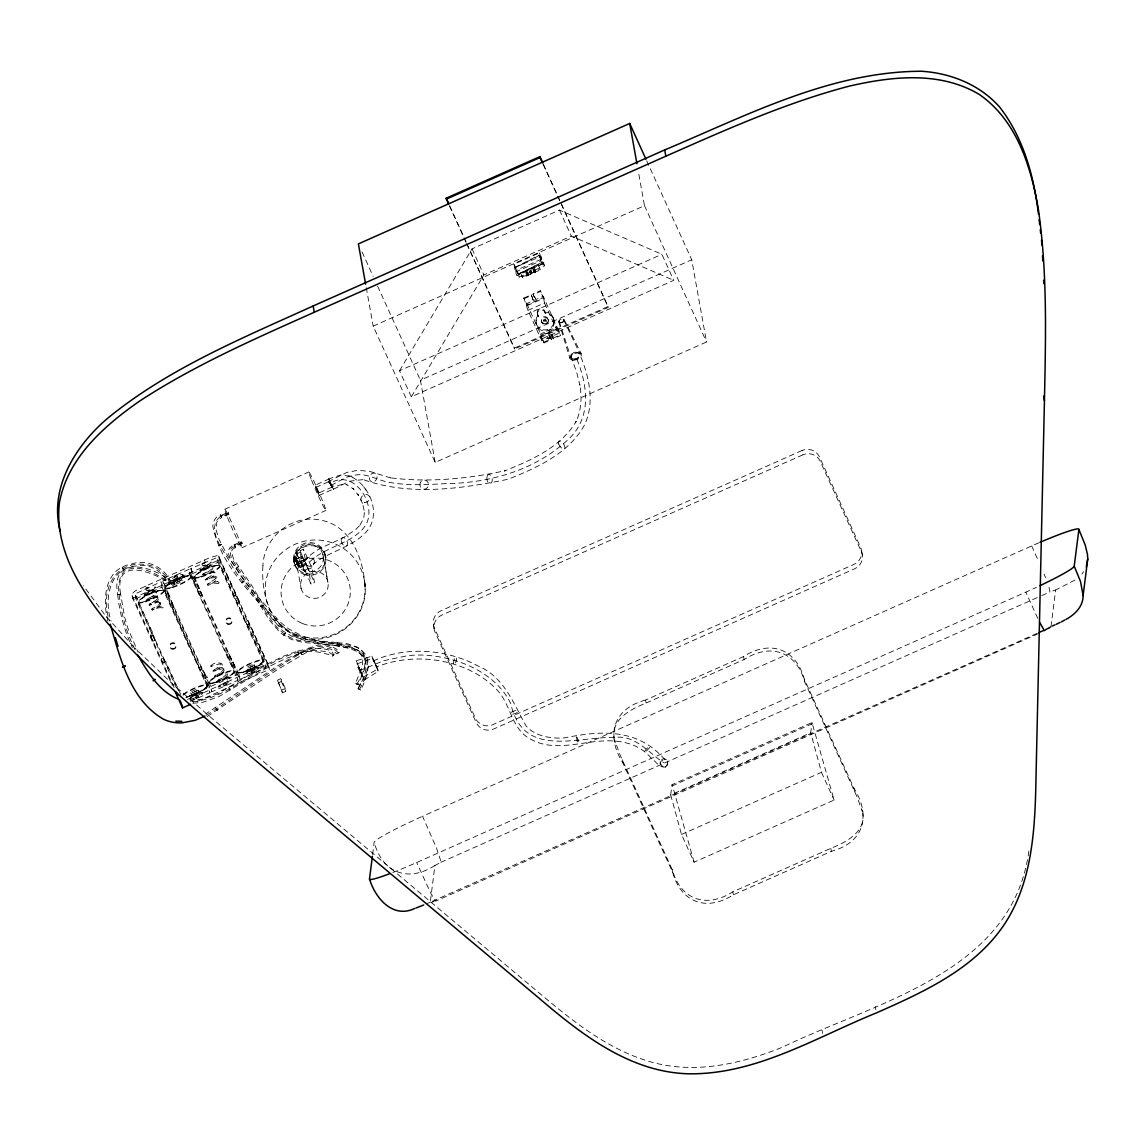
<?xml version="1.0" encoding="UTF-8"?>
<svg xmlns="http://www.w3.org/2000/svg" width="1145" height="1145" viewBox="0 0 1145 1145"><rect width="100%" height="100%" fill="white"/><g stroke="black" fill="none" stroke-linecap="round" stroke-linejoin="round"><path stroke-width="0.75" stroke-dasharray="5 3.75" d="M156.407 599.865C162.161 595.257 151.698 597.833 148.091 599.665C143.268 600.409 154.518 596.015 155.806 593.411C157.652 590.247 147.175 593.496 144.313 595.357C143.74 592.995 153.144 591.607 154.403 587.299C158.625 585.939 145.243 599.064 143.268 594.67C158.239 584.794 162.704 596.473 146.016 600.438C155.706 590.419 167.184 599.479 149.251 605.39C147.92 602.571 157.237 600.968 160.271 601.44C163.477 605.233 155.09 608.496 152.242 610.113C148.335 607.351 166.225 605.09 162.318 608.296C161.531 606.621 155.376 608.525 152.242 609.999C150.396 608.296 158.454 606.607 159.885 603.386M155.605 587.027L154.403 587.213M207.288 578.325C224.32 567.219 204.669 575.549 202.665 574.432C217.092 568.421 212.598 563.812 200.175 570.639C201.463 568.464 209.378 564.356 211.424 561.78C212.569 568.521 191.029 573.43 204.111 567.505C221.071 560.935 209.936 576.293 201.778 575.176C207.903 568.65 223.962 570.868 208.891 578.826C196.797 583.735 217.407 570.94 217.078 578.898C207.474 590.061 200.733 582.919 217.722 581.66M211.61 562.166L210.394 562.352M293.821 560.821L294.465 555.397L294.365 564.786L294.208 563.912M293.964 561.694C292.433 545.063 319.14 539.238 324.937 554.595M192.861 703.316L203.094 702.214L219.024 696.546L269.834 666.161L285.549 658.633L298.501 654.053L297.757 651.119L284.404 655.813L268.46 663.442L217.722 693.784L202.493 699.223L189.769 700.082M298.53 654.024C309.952 647.941 324.336 653.881 333.696 655.67C332.952 644.978 304.928 648.843 297.743 651.104M147.018 590.834C142.882 586.999 152.614 587.056 149.022 589.704C145.501 590.892 148.177 591.378 149.809 589.689M148.879 587.6L146.116 588.859M174.155 576.45C175.271 573.488 179.994 576.679 176.473 578.125C173.281 579.213 174.283 575.62 176.888 575.148M175.056 578.483L177.818 577.194M193.634 694.858L190.199 698.278L195.638 694.686L202.436 692.711L197.069 693.741L198.758 697.19L196.21 698.464L194.407 695.001L195.752 694.085M195.494 696.418L254.276 669.61C258.426 668.694 269.619 659.935 269.347 669.367L193.806 702.901M195.952 698.393L198.729 697.119M203.023 565.988C198.887 561.823 208.905 562.567 204.883 564.886C201.506 566.102 204.239 566.446 205.785 564.871M204.883 562.753L202.092 563.984M223.146 683.98C223.69 681.633 228.671 683.078 226.052 685.325C222.774 687.272 222.774 683.264 225.823 682.678M223.991 686.012L226.753 684.724M250.526 670.211C251.728 666.92 256.752 671.027 254.161 672.831C250.483 675.292 249.624 669.439 253.403 668.694M251.614 670.956L251.041 671.528L252.115 671.371M251.957 673.546L254.691 672.244M535.33 297.958L535.474 298.702M543.489 320.113L545.335 318.954L546.294 321.33L544.447 322.475L543.489 320.085L543.703 321.401M546.093 320.113C543.517 323.72 543.975 317.766 546.308 321.316M223.905 669.095C224.921 666.962 207.274 674.376 214.559 669.625C229.2 663.084 225.909 674.019 215.088 676.924C212.398 673.088 234.725 669.496 225.107 677.597C206.587 689.018 220.656 674.734 229.716 677.711C232.349 682.062 218.938 689.018 218.266 686.141C229.658 682.577 233.966 674.276 218.652 681.06C211.267 683.622 235.655 671.313 221.944 674.205C204.769 679.93 220.384 674.691 223.876 669.138M337.145 642.574L337.045 645.594L353.333 648.542L358.356 651.548L361.434 655.484L362.765 660.508L362.278 666.819L355.494 683.307L358.142 684.81M1036.955 633.428L430.277 902.188L434.928 865.491L440.796 862.342L440.868 861.154L436.46 847.973L422.577 816.285L1031.688 545.922A52.355 4.122 -24.2 0 1 1038.816 542.816M1041.764 595.6L1049.922 591.979L1048.677 585.596M372.612 854.513L374.157 842.291A52.355 4.122 -24.2 0 1 422.577 816.285M670.698 794.931L672 784.711L811.991 722.567L834.104 800.054L694.099 862.185L681.49 834.476L670.698 794.931L810.703 732.8L811.991 722.567M1050.995 626.644L1055.647 589.976L1049.922 591.979M436.002 900.156L430.234 903.176M1028.868 851.021C1012.738 972.792 875.238 1002.304 783.18 1046.888C742.475 1063.419 697.004 1074.11 653.494 1062.646C608.496 1050.695 571.827 1020.367 536.89 991.026L207.088 714.265L169.131 680.846L134.795 647.941M349.969 476.163L340.609 475.003L328.458 478.968L332.851 489.316L319.14 495.399L315.204 485.136L328.916 479.054C332.064 492.15 336.501 482.961 347.078 484.721L345.919 484.292L353.576 489.015L353.003 488.514L358.356 495.17L357.913 494.525L362.664 503.671L362.392 502.927L364.568 512.259L364.482 511.471L363.752 518.27L359.487 525.913L360.346 524.839L355.709 529.534L346.448 535.745C333.123 543.947 315.075 547.496 305.443 560.363M319.14 495.37L315.619 487.498L329.331 481.415L330.776 484.178M329.03 479.183L332.422 486.954L318.711 493.037L315.261 485.194M329.331 481.501L332.851 489.287M314.217 563.154L313.973 563.54M309.837 561.751C323.248 548.512 344.044 545.206 358.571 533.126A72.521 36.941 0.5 0 0 365.298 525.627C378.208 505.789 354.406 468.262 330.662 483.004M328.443 478.996L332.708 486.911M328.558 481.816L333.61 489.187L328.529 481.544L346.921 472.384L358.371 470.237L370.365 471.583L390.602 477.937L389.071 477.651C427.686 482.804 467.546 478.911 505.446 470.652L504.458 470.981C531.165 460.276 561.107 447.108 576.236 421.26L575.735 422.247C581.503 410.525 582.032 396.943 579.742 384.262L579.914 385.292L576.651 372.111L571.384 357.913M194.45 695.044L196.539 693.913M159.942 603.286C158.912 600.009 143.311 608.41 151.412 603.114M215.947 578.44L207.588 584.193L208.104 585.224L214.215 583.12L218.652 583.506L219.196 582.733L218.08 583.206M359.458 689.39C393.451 627.803 309.222 655.57 284.389 627.66A68.643 68.299 -64.6 0 1 275.601 619.588C260.23 602.313 244.014 585.467 231.805 565.716C225.264 551.604 204.01 529.405 220.985 515.88M360.675 690.034L358.084 688.732L360.718 690.049L363.137 685.082L366.701 675.521L368.261 667.091L367.702 659.749L364.911 653.595L359.959 648.914L353.061 645.723L319.67 641.243L302.781 636.319L288.468 628.748L279.452 621.391L244.257 581.03L227.34 555.225L218.91 539.109L216.147 530.121L216.777 522.134L221.686 517.211L220.355 514.534M276.718 618.615L274.514 620.619C250.411 592.552 220.355 563.941 212.841 526.385C212.483 521.92 216.562 515.164 220.384 514.978C220.742 515.708 221.042 516.753 221.686 517.211M356.839 684.037C385.65 638.71 330.318 645.05 303.167 640.914C282.987 639.554 270.921 621.606 262.033 605.605M399.505 370.78L472.026 248.894L559.49 210.079L661.896 254.304L673.747 280.339L411.341 396.8L399.505 370.78L661.896 254.304M411.341 396.8L483.877 274.929L571.341 236.099L673.747 280.339M197.169 693.87L196.325 694.027M190.514 692.911L192.56 695.373L197.999 692.739L193.104 694.858L194.292 694.858M234.353 544.834L235.312 547.739L234.51 544.905L233.007 545.349L229.601 548.083L228.542 550.588L228.442 553.493L230.732 560.191L249.009 586.941L269.19 619.946L280.611 633.099L291.417 639.482L302.881 642.402L337.045 645.608L337.16 642.617L346.778 643.533L357.555 647.24L362.55 651.519L365.284 657.058L365.284 667.392L358.17 684.753L355.565 683.25M305.958 559.018L306.96 557.615M215.89 578.54C216.562 574.947 200.074 583.091 207.417 578.268M1081.939 574.017L1083.614 571.756M211.31 666.419C211.768 660.45 234.339 661.939 213.457 671.614C212.669 669.61 228.313 662.068 216.734 664.515C215.174 664.816 208.233 668.165 211.152 665.159M253.174 668.694C256.194 665.746 245.517 671.142 250.741 669.854M117.62 594.498L120.626 594.183L124.605 616.969L127.768 627.975L138.03 652.149M120.626 594.269C120.368 594.455 118.722 594.742 117.792 594.613C110.378 556.957 147.619 564.199 167.8 578.926M313.859 563.698L314.474 563.068L313.802 563.683C330.175 550.988 352.417 547.324 366.514 531.581C382.258 513.733 369.162 483.448 348.81 475.733M207.202 716.584L278.221 669.066L307.976 651.548L313.515 649.372L323.176 647.612L330.962 649.158L337.16 653.938L339.435 652.006L336.072 648.743L327.856 645.021L318.009 645.107L306.688 648.8L276.603 666.505L205.828 713.865M339.221 652.192L338.433 652.865M156.078 600.123L151.755 602.943M665.317 767.064L667.75 764.817L667.392 761.053A3.836 3.807 -26.9 0 0 660.794 760.423A3.836 3.807 -26.9 0 0 663.513 766.42A3.836 3.807 -26.9 0 0 667.392 761.053M176.473 688.016L135.854 598.763L134.995 593.983L160.987 581.774L198.929 666.934L200.819 666.104M175.629 579.914C172.709 582.719 182.856 577.853 178.276 578.669M253.589 668.58L255.22 667.75M331.091 485.365L345.447 477.751A30.915 15.815 -30.6 0 1 353.547 475.433C367.13 471.983 378.866 481.573 392.019 482.789C409.409 485.666 427.114 484.678 444.618 483.677C490.475 483.176 536.976 469.894 570.539 437.275A76.572 60.027 5.3 0 0 580 423.793C590.491 402.21 584.537 377.006 575.563 355.995M1074.983 580.028L1055.647 589.976M175.385 579.914L176.931 579.213M364.196 680.058L378.251 671.356L377.836 669.066L371.982 656.199L356.267 660.708L364.196 680.058L356.267 660.708M179.636 578.468L183.1 575.062L176.86 579.141M249.624 669.997L246.204 673.417L251.642 669.825L258.426 667.85L254.891 667.821M253.675 668.537L252.759 668.938M251.514 671.07L252.773 670.455M253.346 670.712L252.472 671.17M333.667 489.13L349.454 481.201L363.752 479.526L362.55 479.34C409.123 496.286 460.848 488.944 508.208 479.225C536.504 467.976 567.992 453.778 583.793 426.283C595.557 403.527 589.088 376.404 579.742 354.077M249.438 624.097L247.306 624.955L249.624 623.925L268.631 665.674M177.704 578.769C163.692 582.633 175.6 581.116 179.493 578.583M185.776 697.477L195.409 693.927M249.839 669.897C254.204 667.263 261.904 665.674 263.35 660.364L220.312 565.802C211.839 564.442 198.858 570.367 194.278 577.638L237.301 672.187C241.194 673.074 256.709 671.013 254.147 664.515M176.029 579.671L173.768 581.402L174.641 584.093M197.241 695.63L196.482 696.017M235.255 547.754L232.664 549.113L231.533 551.174L233.437 558.803L251.585 585.31L263.364 604.875L260.759 606.363L263.336 604.846L271.694 618.2L282.629 630.823L292.419 636.591L303.439 639.411L337.145 642.56M168.601 584.394C171.822 579.184 159.026 569.251 153.917 566.546C117.706 554.652 98.198 588.43 109.534 621.005M363.623 676.881L377.836 669.066M169.761 583.85C172.351 582.476 170.19 583.678 168.83 584.293C163.549 573.33 151.712 563.354 138.402 565.888C109.805 566.117 103.465 598.835 111.108 621.034M206.358 715.324C237.187 695.831 266.27 673.489 297.9 655.169C309.379 647.913 327.67 640.341 338.305 652.965M358.657 666.848L357.77 667.378L361.777 673.861M514.906 267.472L538.994 255.12L542.673 261.976L518.585 274.328L514.906 267.472L540.941 256.337L542.358 264.209L516.953 275.487L515.393 272.081L513.99 264.209L539.395 252.93L544.505 265.855L519.1 277.133L516.037 270.42L541.442 259.142L544.505 265.855M539.624 255.263L515.536 267.615L516.953 275.487M517.969 274.185L542.673 261.976M186.263 697.52L208.991 687.243L199.158 667.449M187.479 699.438L195.48 695.716L194.535 693.655M175.471 580.286L168.014 584.637L165.338 587.929L208.476 682.792C216.949 684.166 229.93 678.241 234.525 670.97L191.487 576.422C186.692 573.974 179.579 578.912 175.729 580.286M193.834 694.757C198.199 692.124 205.871 690.521 207.345 685.211L164.307 590.663C155.82 589.403 142.867 595.157 138.273 602.485L178.391 690.635M252.501 669.195L248.15 670.483L246.504 668.065M359.53 670.698L383.718 660.694L407.706 655.67A107.258 96.438 -22.3 0 1 425.582 655.183C454.465 657.316 484.721 668.279 503.285 691.48A80.536 74.64 -32.8 0 1 510.713 703.488C523.05 758.978 576.35 736.564 615.767 737.366C635.947 734.761 651.691 755.843 663.9 762.627M196.224 694.185L195.38 694.571M645.551 700.053C613.162 708.655 605.462 735.233 622.794 762.77L672.659 872.347C681.189 903.019 706.952 911.721 733.372 894.803L831.37 851.307C863.745 842.706 871.459 816.127 854.127 788.59L804.248 678.999C795.732 648.342 769.955 639.64 743.549 656.557L645.551 700.053L646.095 703.03C631.31 708.984 611.001 718.988 614.235 738.239M615.108 742.833L614.564 739.856L619.946 754.655L672.129 869.37C680.645 900.027 706.422 908.744 732.829 891.826L830.826 848.331C845.611 842.376 865.921 832.372 862.686 813.122M646.682 160.787L691.737 259.772L706.522 341.983L435.2 462.408L373.184 326.11L644.492 205.685L638.509 172.451M515.393 272.081L540.812 260.802L539.395 252.93M520.631 272.982L538.379 265.11L540.325 269.848L522.578 277.734L520.631 272.982L522.578 277.734M519.1 277.133L518.585 274.328L544.004 263.049M526.013 272.624L527.416 272.009L528.031 273.354L528.403 275.43L527.001 276.045L526.013 272.624L527.001 276.045M529.577 271.05L530.965 270.435L531.581 271.78L531.953 273.841L530.564 274.471L529.577 271.05L530.564 274.471M533.126 269.476L534.529 268.846L535.144 270.206L535.516 272.267L534.114 272.896L533.126 269.476L534.114 272.896M526.385 274.7L527.788 274.07L527.416 272.009M529.949 273.111L531.337 272.496L530.965 270.435M533.498 271.537L534.901 270.921L534.529 268.846M522.435 276.933L540.182 269.061L540.325 269.848M523.866 298.029L531.208 294.766L532.425 297.428A1.531 1.503 -10.2 0 0 533.226 299.46A1.531 1.503 -10.2 0 0 535.245 298.559A1.531 1.503 -10.2 0 0 534.243 296.627L533.026 293.964L540.383 290.701L543.503 297.557L526.986 304.885L523.866 298.029L527.974 310.367L541.814 340.781L558.331 333.453L557.472 328.701L540.955 336.043L541.814 340.781M523.995 298.773L531.352 295.51L531.208 294.766M531.352 295.51L532.554 298.172A1.531 1.503 -10.2 0 0 533.355 300.205A1.531 1.503 -10.2 0 0 535.388 299.303A1.531 1.503 -10.2 0 0 534.371 297.371L533.169 294.709L540.512 291.445L540.383 290.701M526.986 304.885L526.743 303.597L543.274 296.269L560.592 335.557L553.235 338.82L552.033 336.158A1.531 1.503 -10.2 0 0 551.232 334.125A1.531 1.503 -10.2 0 0 549.199 335.027A1.531 1.503 -10.2 0 0 550.215 336.974L551.418 339.621L544.075 342.885L540.955 336.043M527.115 305.629L543.632 298.301L540.512 291.445M527.974 310.367L544.49 303.039L543.632 298.301M435.2 462.408L420.415 380.197L691.737 259.772M544.075 342.885L540.583 334.011L557.114 326.683M540.826 335.299L557.343 327.957M608.109 306.516L608.267 307.418L514.577 348.996L514.42 348.109L608.109 306.516L560.435 201.763M548.24 338.949L553.221 336.344L548.24 338.949L547.238 336.53L552.276 334.297L553.278 336.702M543.932 342.14L551.289 338.877L550.072 336.215A1.531 1.503 -10.2 0 1 549.07 334.283A1.531 1.503 -10.2 0 1 551.103 333.381A1.531 1.503 -10.2 0 1 551.89 335.413L553.235 338.82M553.107 338.076L560.463 334.812M224.735 509.282L308.792 471.983M220.899 515.465L228.098 512.273L228.614 513.418L228.757 514.219L221.572 517.411L220.899 515.465L221.057 516.28L228.241 513.089L228.098 512.273M228.614 513.418L221.429 516.61L221.572 517.411M234.224 544.748L241.423 541.556L241.938 542.701L242.082 543.503L234.897 546.695L234.224 544.748L234.367 545.55L241.566 542.358L241.423 541.556M241.938 542.701L234.754 545.893L234.897 546.695M239.648 602.313L217.908 555.411L209.492 557.815L145.601 586.125C141.121 589.145 129.356 590.419 132.677 598.305L172.28 685.34M227.168 655.026L237.001 674.82L237.974 680.23L211.854 691.809L163.85 586.34L162.876 580.93L188.997 569.337L200.017 595.357M247.778 624.927L265.11 663.012L265.969 667.793L239.863 679.386L191.859 573.917L190.886 568.507L217.106 557.543L245.817 622.05M241.824 547.768L325.881 510.47M132.677 598.305L219.482 559.79L218.752 556.084M135.854 598.763L161.96 587.185L160.987 581.774M163.85 586.34L189.97 574.747L188.997 569.337M191.859 573.917L217.965 562.324L217.106 557.543M165.052 590.677L166.941 589.832M193.047 578.239L194.936 577.409M166.612 594.312L168.501 593.482L162.876 580.93M194.607 581.889L196.496 581.059M170.562 604.388L172.451 603.558L168.501 593.482M198.572 591.965L200.461 591.121M299.961 550.774L303.439 549.228L311.869 567.734L314.531 582.533L311.054 584.079L302.623 565.587L299.961 550.774L314.531 582.533M172.122 608.038L174.011 607.193M200.132 595.615L202.021 594.77L190.886 568.507M304.556 571.255L304.398 570.396L308.134 568.736L308.291 569.595L304.556 571.255L296.655 553.894L296.498 553.035L300.233 551.375M296.655 553.894L300.391 552.233L308.291 569.595M306.058 564.957L305.386 563.297L299.36 565.973L299.99 567.347L306.058 564.957L298.659 568.249L297.571 564.328L304.427 561.193L297.07 564.771L295.983 560.85L302.838 557.715L295.482 561.293L294.408 557.372L295.782 556.756L296.87 560.678M295.482 561.293L295.024 558.731L296.412 558.116M294.866 559.919L302.223 556.341L296.197 559.018L296.813 560.377M296.612 562.209L297.986 561.608L297.371 560.234L297.829 562.782M298.401 563.855L297.772 562.496L303.797 559.819L296.455 563.397L297.07 564.771M298.659 568.249L298.959 563.712L299.417 566.26M298.029 566.875L305.443 563.598M302.623 565.587L306.116 564.041L303.439 549.228M151.927 638.781L151.068 636.362L153.373 635.346L152.328 632.069L134.995 593.983M235.469 598.907L237.459 597.246M311.869 567.734L308.391 569.28L311.054 584.079M152.972 641.114L155.319 640.069M237.43 603.63L239.777 602.585M161.173 659.119L163.52 658.089M245.631 621.635L247.978 620.604M162.919 662.411L165.667 661.366L180.824 694.7M226.939 654.511L228.828 653.666M200.361 669.868L202.25 669.023M228.37 657.445L230.259 656.6M203.509 675.407C209.306 673.79 210.093 687.83 211.854 691.809M231.505 662.984L233.394 662.139M204.941 678.341L206.83 677.496M232.936 665.918L234.825 665.073M210.88 686.399L237.001 674.82M239.863 679.386L238.89 673.976L265.11 663.012M190.385 701.341L209.964 692.653L208.991 687.243M277.519 680.144L280.868 678.656L285.334 688.474L285.835 691.294L282.5 692.782L277.519 680.144L282.5 692.782M278.02 682.964L281.369 681.475L280.868 678.656M281.985 689.963L285.334 688.474M646.095 703.03L744.093 659.534C770.499 642.617 796.276 651.333 804.792 681.991L856.975 796.691L862.357 811.504L861.813 808.527M392.878 872.49A52.355 4.122 -24.2 0 0 416.694 862.514L1025.82 592.151A52.355 4.122 -24.2 0 0 1036.468 587.313M440.796 862.342L1040.118 596.316M694.099 862.185L672.487 785.756L812.492 723.626M681.49 834.476L821.48 772.331L810.703 732.8M1038.186 633.7L435.572 901.187L430.735 893.114L416.694 862.514M434.928 865.491C408.164 882.723 382.573 873.034 374.157 842.291M426.341 903.877L430.277 902.16M195.766 693.77L198.929 692.267L198.157 689.362M251.642 669.496L250.798 669.954M196.367 695.43L197.169 695.172M165.667 661.366L163.248 662.325M177.361 579.012L178.291 578.554M276.689 618.558C268.374 622.866 290.1 630.637 290.372 633.543C316.149 653.738 390.416 632.87 358.056 688.717M218.137 687.172L219.096 686.499M195.194 694.543L194.135 695.029M234.825 546.294L231.576 548.083A5.339 5.238 73.5 0 0 230.03 550.888L231.261 557.787L237.258 567.476A334.555 331.277 24.4 0 1 261.99 605.619M177.818 578.84L180.767 578.153L182.313 580.615A4.222 0.816 -24.5 0 1 176.659 583.893A4.222 0.816 -24.5 0 1 176.416 582.461A4.222 0.816 -24.5 0 1 182.313 580.615L181.669 579.198L182.313 580.615M665.732 766.95C659.477 768.381 655.555 760.953 650.961 757.933C638.967 743.262 619.044 739.598 600.996 741.087C577.881 742.69 552.434 751.521 530.665 739.183C511.257 729.379 511.099 704.647 497.231 690.134C468.477 659.563 416.179 650.804 376.519 666.991C376.004 666.104 375.574 665.145 375.145 664.214C374.644 663.084 374.143 661.939 373.714 660.779C405.702 645.966 446.593 649.015 478.08 666.004C503.957 676.738 513.389 703.216 525.827 725.544C534.414 736.092 550.788 739.055 564.986 737.824C603.157 729.909 638.939 729.05 665.359 760.223L664.1 759.421C665.588 759.722 658.103 760.38 660.665 765.032L660.407 764.216M356.839 663.885L372.397 658.489L371.982 656.199M333.41 655.183A23.644 20.982 -7.3 0 0 328.615 652.364C276.976 639.697 240.894 696.89 192.804 701.785M217.851 581.689L219.167 582.662M165.166 661.381L163.892 658.905M351.129 476.606L352.359 477.064M117.634 594.57L117.663 594.584C119.624 612.89 124.419 630.938 132.376 647.569M167.528 578.769L174.727 583.077M173.811 584.265C159.341 576.865 141.279 562.309 124.547 570.897C114.371 581.903 120.096 598.592 121.842 611.716A164.078 162.304 -7.2 0 0 135.081 649.888M173.153 585.625C156.021 573.173 113.427 554.166 120.626 594.183M162.017 607.88L163.205 607.623M247.248 624.912L246.003 622.465M300.491 651.949L301.965 654.596L300.448 651.992M332.351 486.911L330.977 484.192M315.648 487.498L317.079 490.26M133.621 646.653L105.497 615.724L83.471 585.782M361.233 674.09L357.87 667.621M373.613 660.221L374.93 662.826M334.397 654.024L332.465 656.386M318.639 492.994L317.265 490.275M365.971 490.089L363.709 486.811M162.676 662.254L162.003 660.923M249.481 623.753L248.222 621.148M298.473 654.01L298.015 652.607M205.456 674.677L201.062 666.605M171.306 583.063C165.08 567.204 146.674 558.273 130.544 564.37C104.095 568.936 102.22 600.753 108.102 621.62M123.102 568.721L123.717 570.038M123.66 569.952L122.529 567.333L123.188 568.736M564.184 319.67L581.159 353.519M297.772 651.161L298.23 652.55M563.655 319.899L580.057 354.005M1037.756 618.372L1025.82 592.151M672 784.711L672.487 785.756M174.612 584.036L173.883 582.419M229.057 654.181L238.89 673.976M644.492 205.685L706.522 341.983M821.48 772.331L834.104 800.054M543.56 164.694L559.69 200.146M542.988 163.978L556.928 194.593M557.658 196.21L608.267 307.418M559.49 210.079L571.341 236.099M538.994 255.12L542.043 261.833M540.812 260.802L542.358 264.209M534.901 270.921L535.516 272.267M557.472 328.701L560.592 335.557M531.337 272.496L531.953 273.841M544.49 303.039L558.331 333.453M527.788 274.07L528.403 275.43M544.533 310.882L545.12 312.199A9.046 8.874 -10.2 0 1 553.722 323.205A9.046 8.874 -10.2 0 1 540.755 328.958A9.046 8.874 -10.2 0 1 538.121 315.304L537.535 313.988A3.836 3.764 -10.2 0 1 539.467 309.007A3.836 3.764 -10.2 0 1 544.533 310.882L545.335 313.387A9.046 8.874 -10.2 0 1 553.937 324.407A9.046 8.874 -10.2 0 1 540.97 330.146A9.046 8.874 -10.2 0 1 538.336 316.492L538.121 315.304M537.248 313.057L538.336 316.492M513.99 264.209L518.585 274.328M526.743 303.597L540.583 334.011M472.026 248.894L483.877 274.929M449.87 206.272L466.015 241.724M466.745 243.341L514.42 348.109M449.298 205.556L463.238 236.185M463.968 237.788L466.172 242.625M466.902 244.243L514.577 348.996M362.078 252.014L373.156 276.346M377.592 286.078L420.415 380.197M372.397 658.489L378.251 671.356M302.266 556.627L302.895 558.001M303.854 560.12L304.484 561.479M296.498 553.035L304.398 570.396M294.408 557.372L295.024 558.731M297.571 564.328L298.201 565.687M228.241 513.089L228.757 514.219M241.566 542.358L242.082 543.503M281.369 681.475L285.835 691.294M218.938 556.799L268.803 666.39M219.482 559.79L269.347 669.367M217.965 562.324L265.969 667.793M204.397 560.034L205.341 562.081M253.346 667.564L254.276 669.61M189.97 574.747L237.974 680.23M161.96 587.185L209.964 692.653M145.601 586.125L146.531 588.186M132.133 595.328L174.112 687.544M375.002 662.998L376.676 667.134M173.897 606.95L172.451 603.558M155.133 639.654L153.373 635.346M152.857 640.842L152.342 639.726M1031.688 545.922L1038.501 561.164M254.906 666.19L254.777 665.889A4.222 0.816 -24.5 0 0 248.894 667.778A4.222 0.816 -24.5 0 0 249.138 669.195A4.222 0.816 -24.5 0 0 254.791 665.918M198.915 691.036L198.786 690.736A4.222 0.816 -24.5 0 0 192.89 692.625A4.222 0.816 -24.5 0 0 193.147 694.042A4.222 0.816 -24.5 0 0 198.786 690.778M1044.111 574.089L1045.585 577.61M325.509 556.098A16.03 15.715 -10.2 0 0 299.847 545.907A16.03 15.715 -10.2 0 0 303.539 572.872A16.03 15.715 -10.2 0 0 325.509 556.098L323.649 551.518L325.652 557.772M559.275 321.559L570.883 357.469M558.774 321.888L569.824 358.17M325.352 555.182L325.939 557.543L325.767 556.685M549.128 335.628L548.985 334.884M532.511 299.36L532.282 298.015M151.054 636.291L150.954 635.504M536.032 322.518L536.433 324.579M861.584 550.731L862.357 555.067M854.127 788.59L854.657 791.567M875.295 1006.612L875.868 1009.747M804.248 678.999L804.792 681.991M830.826 848.331L831.37 851.307M822.038 1030.242L822.611 1033.391M743.549 656.557L744.093 659.534M732.829 891.826L733.372 894.803M672.129 869.37L672.659 872.347M551.89 335.413L552.033 336.158M548.269 319.584L548.441 320.543A3.521 3.464 -10.2 0 1 543.617 324.278A3.521 3.464 -10.2 0 1 542.802 318.339A3.521 3.464 -10.2 0 1 548.455 320.586M538.379 265.11L538.522 265.912M551.289 338.877L551.418 339.621M543.274 296.269L543.503 297.557M550.072 336.215L550.215 336.974M545.12 312.199L545.335 313.387M622.25 759.779L622.794 762.77M541.399 321.101L541.571 322.06M534.243 296.627L534.371 297.371M533.026 293.964L533.169 294.709M532.425 297.428L532.554 298.172M433.325 624.454L434.098 628.805M366.257 287.624L373.184 326.11M323.391 557.057A13.812 13.54 -10.2 0 1 303.754 570.596A13.812 13.54 -10.2 0 1 301.75 547.224A13.812 13.54 -10.2 0 1 323.391 557.057L328.171 583.621A13.812 13.54 -10.2 0 1 308.535 597.146A13.812 13.54 -10.2 0 1 306.531 573.774A13.812 13.54 -10.2 0 1 328.171 583.621M322.904 554.481L327.685 581.045M299.575 565.086L300.033 567.634M297.986 561.608L298.459 564.156M295.782 556.756L296.24 559.304M295.868 559.519L301.135 588.659M294.007 561.866L294.122 562.639L293.864 559.003M553.894 319.627L554.194 321.573M537.749 315.19A3.836 3.764 -10.2 0 1 539.681 310.209A3.836 3.764 -10.2 0 1 544.748 312.084M183.128 694.457A14.298 2.748 -24.5 0 1 201.434 685.511A14.298 2.748 -24.5 0 1 205.041 688.188A14.298 2.748 -24.5 0 1 186.492 696.933M183.057 695.273A13.84 2.648 -24.5 0 1 201.033 686.198A13.84 2.648 -24.5 0 1 204.612 688.875A13.84 2.648 -24.5 0 1 185.919 697.405M151.083 635.432A13.296 5.224 -25.1 0 1 152.099 632.112M234.639 595.472A13.296 5.224 -25.1 0 1 237.244 597.203M338.963 645.637C339.378 648.17 339.221 640.413 338.963 645.637M576.507 736.979C578.282 751.106 579.356 738.31 576.507 736.979M262.921 565.787C260.96 594.241 270.592 630.065 302.28 637.407C332.937 646.639 366.944 620.132 365.169 588.129C363.867 559.733 351.129 524.367 318.911 519.83C291.231 514.52 263.622 537.907 262.921 565.787M215.603 707.896L217.393 710.372L215.618 707.868M160.157 602.628L159.785 603.544L160.157 602.628M228.542 687.53L230.259 690.049L228.542 687.53M360.389 683.851L358.027 688.703L360.389 683.851M283.588 635.489L285.391 633.113L283.645 635.389M314.403 562.939L313.429 564.313L314.403 562.939M236.056 568.335L238.446 566.56L236.056 568.335M218.781 545.779L221.457 544.447L218.781 545.779M241.881 582.862L244.257 581.03L241.924 582.819M802.03 450.515L441.025 610.743A13.225 12.967 -10.2 0 0 434.341 627.904L475.433 718.216A13.225 12.967 -10.2 0 0 492.88 724.67L853.869 564.442A13.225 12.967 -10.2 0 0 860.568 547.267L819.476 456.969A13.225 12.967 -10.2 0 0 802.03 450.515M802.802 454.866L441.813 615.094A13.225 12.967 -10.2 0 0 435.114 632.255L476.22 722.567A13.225 12.967 -10.2 0 0 493.667 729.007L854.657 568.779A13.225 12.967 -10.2 0 0 861.355 551.618L820.249 461.306A13.225 12.967 -10.2 0 0 802.802 454.866M358.728 666.905L361.791 673.818L358.786 666.991M552.076 334.97L552.047 334.827M364.811 583.335L364.711 582.49L365.169 588.129L364.811 583.335M543.446 323.319A3.521 3.464 -10.2 0 0 548.283 319.627A3.521 3.464 -10.2 0 0 542.63 317.394A3.521 3.464 -10.2 0 0 543.446 323.319M173.868 585.353A1.531 0.773 -58.2 0 0 174.67 583.005A1.531 0.773 -58.2 0 0 172.866 584.437A1.531 0.773 -58.2 0 0 173.868 585.353M558.746 444.088A4.594 2.147 53.5 0 0 564.328 448.826A4.594 2.147 53.5 0 0 562.023 442.256A4.594 2.147 53.5 0 0 558.746 444.088M574.16 359.015A4.594 2.633 -23.1 0 0 579.828 354.292A4.594 2.633 -23.1 0 0 572.686 354.692A4.594 2.633 -23.1 0 0 574.16 359.015M486.94 477.05A4.594 2.676 81.8 0 0 490.217 483.548A4.594 2.676 81.8 0 0 491.52 476.392A4.594 2.676 81.8 0 0 486.94 477.05M420.43 482.389A4.594 4.308 88.4 0 0 424.323 489.201A4.594 4.308 88.4 0 0 427.886 482.231A4.594 4.308 88.4 0 0 420.43 482.389M374.987 481.086A4.594 3.707 -66.3 0 0 375.36 473.386A4.594 3.707 -66.3 0 0 369.377 477.937A4.594 3.707 -66.3 0 0 374.987 481.086M364.411 502.483A4.594 3.836 -26.1 0 0 369.663 496.787A4.594 3.836 -26.1 0 0 362.121 496.229A4.594 3.836 -26.1 0 0 364.411 502.483M341.224 540.569A4.594 2.719 64.7 0 0 346.162 546.151A4.594 2.719 64.7 0 0 345.718 539.037A4.594 2.719 64.7 0 0 341.224 540.569M307.246 565.544A4.594 4.58 2.9 0 0 314.417 562.081A4.594 4.58 2.9 0 0 307.819 557.629A4.594 4.58 2.9 0 0 307.246 565.544M227.554 517.654A21.054 1.002 66.1 0 0 241.695 547.725A21.054 1.002 66.1 0 0 230.603 520.216A21.054 1.002 66.1 0 0 227.554 517.654M311.612 480.342A21.054 1.002 66.1 0 0 325.752 510.412A21.054 1.002 66.1 0 0 314.66 482.918A21.054 1.002 66.1 0 0 311.612 480.342M248.537 667.85A4.222 0.816 -24.5 0 0 254.176 664.572A4.222 0.816 -24.5 0 0 248.279 666.433A4.222 0.816 -24.5 0 0 248.537 667.85M244.228 671.571A14.298 2.748 -24.5 0 0 263.379 660.479A14.298 2.748 -24.5 0 0 243.37 666.762A14.298 2.748 -24.5 0 0 244.228 671.571M201.205 577.023A14.298 2.748 -24.5 0 0 220.355 565.931A14.298 2.748 -24.5 0 0 200.332 572.214A14.298 2.748 -24.5 0 0 201.205 577.023M201.205 576.45A13.84 2.648 -24.5 0 0 219.74 565.716A13.84 2.648 -24.5 0 0 200.375 571.784A13.84 2.648 -24.5 0 0 201.205 576.45M244.615 671.814A13.84 2.648 -24.5 0 0 263.135 661.066A13.84 2.648 -24.5 0 0 243.77 667.149A13.84 2.648 -24.5 0 0 244.615 671.814M193.505 698.336A6.899 1.317 -24.5 0 0 202.737 692.968A6.899 1.317 -24.5 0 0 193.09 696.003A6.899 1.317 -24.5 0 0 193.505 698.336M249.495 673.475A6.899 1.317 -24.5 0 0 258.741 668.122A6.899 1.317 -24.5 0 0 249.08 671.142A6.899 1.317 -24.5 0 0 249.495 673.475M145.2 601.884A14.298 2.748 -24.5 0 0 164.35 590.777A14.298 2.748 -24.5 0 0 144.327 597.06A14.298 2.748 -24.5 0 0 145.2 601.884M145.215 601.311A13.84 2.648 -24.5 0 0 163.749 590.562A13.84 2.648 -24.5 0 0 144.37 596.645A13.84 2.648 -24.5 0 0 145.215 601.311M192.532 692.711A4.222 0.816 -24.5 0 0 198.185 689.433A4.222 0.816 -24.5 0 0 192.274 691.279A4.222 0.816 -24.5 0 0 192.532 692.711M172.38 587.643A14.298 2.748 -24.5 0 0 191.53 576.536A14.298 2.748 -24.5 0 0 171.507 582.819A14.298 2.748 -24.5 0 0 172.38 587.643M215.403 682.191A14.298 2.748 -24.5 0 0 234.553 671.099A14.298 2.748 -24.5 0 0 214.544 677.368A14.298 2.748 -24.5 0 0 215.403 682.191M215.79 682.42A13.84 2.648 -24.5 0 0 234.324 671.686A13.84 2.648 -24.5 0 0 214.945 677.768A13.84 2.648 -24.5 0 0 215.79 682.42M172.394 587.07A13.84 2.648 -24.5 0 0 190.914 576.321A13.84 2.648 -24.5 0 0 171.55 582.404A13.84 2.648 -24.5 0 0 172.394 587.07M176.058 582.547A4.222 0.816 -24.5 0 0 181.697 579.27A4.222 0.816 -24.5 0 0 175.8 581.13A4.222 0.816 -24.5 0 0 176.058 582.547M173.925 580.129A6.899 1.317 -24.5 0 0 183.171 574.776A6.899 1.317 -24.5 0 0 173.51 577.81A6.899 1.317 -24.5 0 0 173.925 580.129M171.764 648.514A3.063 3.006 -10.2 0 0 175.944 645.265A3.063 3.006 -10.2 0 0 171.02 643.347A3.063 3.006 -10.2 0 0 171.764 648.514M171.864 649.058A3.063 3.006 -10.2 0 0 176.044 645.823A3.063 3.006 -10.2 0 0 171.12 643.905A3.063 3.006 -10.2 0 0 171.864 649.058M227.769 623.653A3.063 3.006 -10.2 0 0 231.948 620.418A3.063 3.006 -10.2 0 0 227.025 618.5A3.063 3.006 -10.2 0 0 227.769 623.653M227.869 624.211A3.063 3.006 -10.2 0 0 232.049 620.976A3.063 3.006 -10.2 0 0 227.125 619.059A3.063 3.006 -10.2 0 0 227.869 624.211M646.295 751.091A3.836 0.716 -46.3 0 0 649.931 746.44A3.836 0.716 -46.3 0 0 645.565 750.061A3.836 0.716 -46.3 0 0 646.295 751.091M512.645 714.136A3.836 1.403 -18.3 0 0 517.969 711.245A3.836 1.403 -18.3 0 0 512.316 711.689A3.836 1.403 -18.3 0 0 512.645 714.136M455.409 662.841A3.836 1.145 -72.4 0 0 456.311 656.972A3.836 1.145 -72.4 0 0 453.606 662.01A3.836 1.145 -72.4 0 0 455.409 662.841M573.76 360.188A6.14 3.778 -21.8 0 0 581.288 353.819A6.14 3.778 -21.8 0 0 571.627 353.991A6.14 3.778 -21.8 0 0 573.76 360.188M560.649 322.847A2.934 1.803 -21.8 0 0 564.256 319.813A2.934 1.803 -21.8 0 0 559.633 319.899A2.934 1.803 -21.8 0 0 560.649 322.847M574.117 359.358A4.923 3.034 -21.8 0 0 580.172 354.249A4.923 3.034 -21.8 0 0 572.4 354.377A4.923 3.034 -21.8 0 0 574.117 359.358M560.821 322.461A2.347 1.446 -21.8 0 0 563.712 320.013A2.347 1.446 -21.8 0 0 560.005 320.085A2.347 1.446 -21.8 0 0 560.821 322.461M303.783 574.203A16.03 15.715 -10.2 0 0 325.752 557.429A16.03 15.715 -10.2 0 0 300.09 547.238A16.03 15.715 -10.2 0 0 303.783 574.203M296.154 634.487A49.979 48.992 -10.2 0 0 364.668 582.161A49.979 48.992 -10.2 0 0 284.661 550.401A49.979 48.992 -10.2 0 0 296.154 634.487M302.523 623.524A34.651 33.964 -10.2 0 0 350.012 587.256A34.651 33.964 -10.2 0 0 294.551 565.244A34.651 33.964 -10.2 0 0 302.523 623.524"/><path stroke-width="1.5" d="M1044.44 400.779C1045.728 336.659 1047.503 272.166 1038.243 208.505C1030.772 165.91 1016.588 120.239 979.276 94.448C939.83 70.833 891.726 76.343 848.932 86.218C785.556 102.878 725.615 129.829 665.832 156.207L314.274 312.256C254.662 338.877 194.521 365.198 139.704 401.022C103.98 425.954 67.755 457.785 59.411 502.741C54.187 547.782 79.535 588.387 106.628 622.007C148.75 671.185 198.743 712.634 248.107 754.226L538.021 997.309C581.288 1034.321 630.566 1073.008 690.278 1073.824C757.217 1074.096 816.328 1037.241 876.426 1012.896C923.571 992.071 973.794 969.314 1003.764 925.289C1033.091 881.593 1035.08 827.119 1036.039 776.267L1044.44 400.779L1043.596 396.055M1039.989 542.315A52.355 4.122 -24.2 0 1 1078.891 529.491L1085.188 544.905L1087.478 554.452L1087.75 558.889L1083.098 595.557C1083.256 606.306 1074.912 614.622 1066.009 619.373M1087.75 558.889L1086.262 566.99M414.791 908.429C392.907 919.02 375.174 898.109 369.506 878.945L372.397 856.26M1083.098 595.557L1080.536 581.574L1074.225 566.16L1078.891 529.491M125.32 666.19L122.486 667.22L123.145 666.762M154.031 679.858C150.768 682.706 157.223 678.212 154.475 679.529M1050.709 626.93L1049.392 627.732M1061.272 621.892L1064.821 620.003M204.926 716.069L195.18 720.305L181.969 722.867A42.107 40.504 -74.8 0 1 163.692 719.332C130.272 700.153 120.368 658.676 110.278 624.225M1048.748 628.061L1047.246 628.82M1056.205 624.297L1059.998 622.494M1046.415 629.206L1044.354 630.637L1039.86 622.737M1038.501 214.258C1033.892 176.187 1023.473 137.557 999.485 106.886C979.59 84.587 951.051 73.223 921.61 71.248C830.268 71.448 746.984 115.43 664.701 149.923L313.143 305.973C241.981 338.319 168.186 368.533 107.229 418.612C75.398 445.906 49.078 487.884 60.112 531.165M1052.298 626.057L1054.903 624.884M448.568 203.939L446.206 198.214L539.896 156.636L542.83 163.077M446.364 199.115L540.054 157.523L539.896 156.636M645.952 159.169L629.707 123.474L358.385 243.899L365.627 284.132M175.214 691.78L182.542 707.896L190.585 704.332M1038.587 632.698L1043.481 630.523M423.736 904.994L416.064 907.971M124.19 666.318L125.32 666.118M175.829 721.135L181.898 721.336M178.863 699.337C159.198 691.752 147.92 672.387 137.772 655.069M540.054 157.523L542.258 162.361M446.206 198.214L448.411 203.051M176.258 692.281L177.704 695.444M179.851 700.167L181.296 703.331M115.301 637.55L118.078 646.324M664.701 149.923L665.832 156.207M629.707 123.474L636.935 163.706M313.143 305.973L314.274 312.256M182.012 704.905L182.542 707.896M1039.087 219.425L1039.689 224.592M1040.275 229.759L1040.676 233.194M1041.463 240.078L1042.064 245.245M1042.537 255.736L1042.766 260.974M1043.639 280.21L1043.796 283.717M389.872 873.635A52.355 4.122 -24.2 0 1 369.506 878.945M1074.225 566.16A52.355 4.122 -24.2 0 1 1039.932 585.682"/></g></svg>
